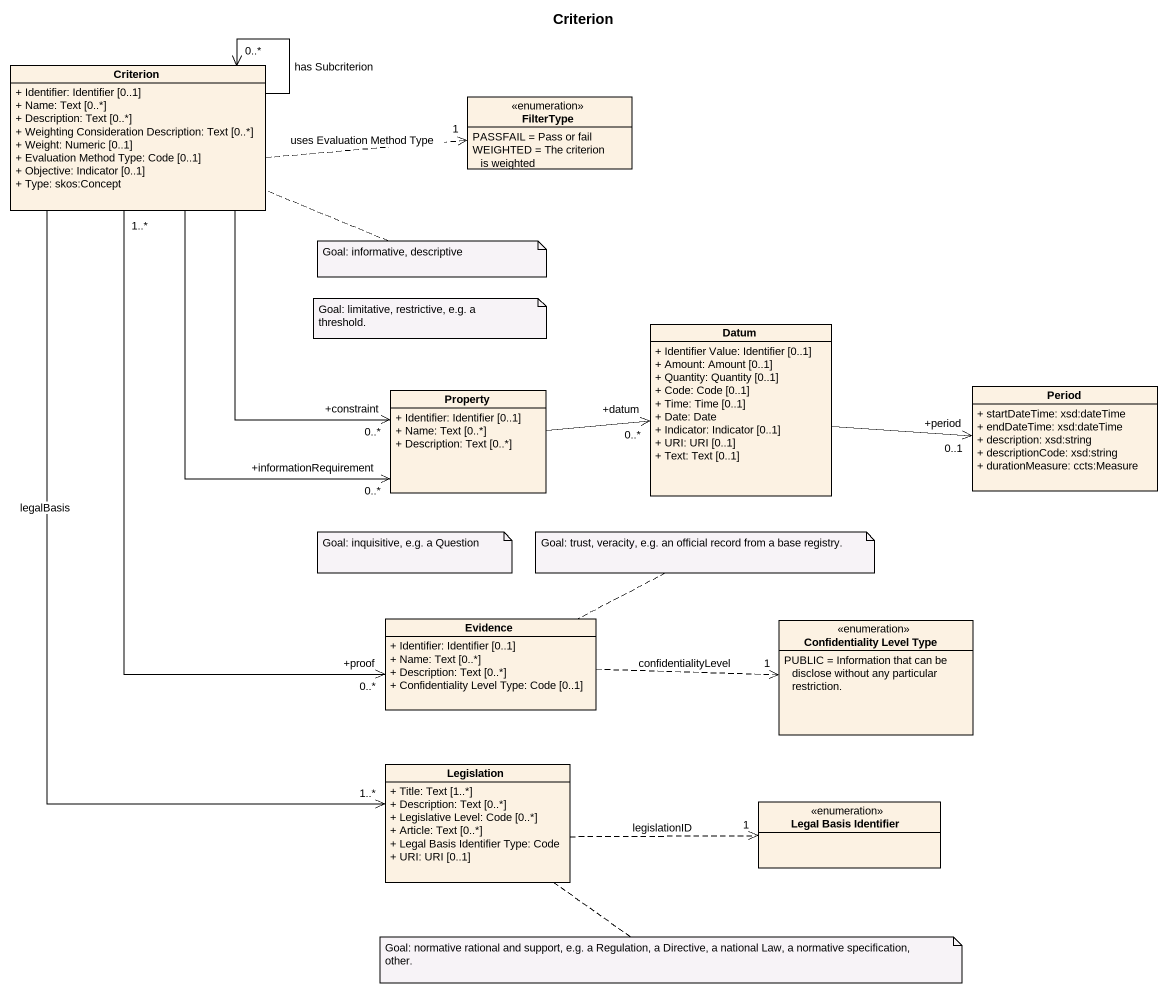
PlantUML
@startuml
title Criterion
hide circle
hide empty members
skinparam classAttributeIconSize 0
class Criterion {
  + Identifier: Identifier [0..1]
  + Name: Text [0..*]
  + Description: Text [0..*]
  + Weighting Consideration Description: Text [0..*]
  + Weight: Numeric [0..1]
  + Evaluation Method Type: Code [0..1]
  + Objective: Indicator [0..1]
  + Type: skos:Concept
}
enum FilterType {
  PASSFAIL = Pass or fail
  WEIGHTED = The criterion is weighted
}
class Datum {
  + Identifier Value: Identifier [0..1]
  + Amount: Amount [0..1]
  + Quantity: Quantity [0..1]
  + Code: Code [0..1]
  + Time: Time [0..1]
  + Date: Date
  + Indicator: Indicator [0..1]
  + URI: URI [0..1]
  + Text: Text [0..1]
}
class Property {
  + Identifier: Identifier [0..1]
  + Name: Text [0..*]
  + Description: Text [0..*]
}
class Period {
  + startDateTime: xsd:dateTime
  + endDateTime: xsd:dateTime
  + description: xsd:string
  + descriptionCode: xsd:string
  + durationMeasure: ccts:Measure
}
class Evidence {
  + Identifier: Identifier [0..1]
  + Name: Text [0..*]
  + Description: Text [0..*]
  + Confidentiality Level Type: Code [0..1]
}
enum "Confidentiality Level Type" as Confidentiality_Level_Type {
  PUBLIC = Information that can be disclose without any particular restriction.
}
class Legislation {
  + Title: Text [1..*]
  + Description: Text [0..*]
  + Legislative Level: Code [0..*]
  + Article: Text [0..*]
  + Legal Basis Identifier Type: Code
  + URI: URI [0..1]
}
enum "LegaI Basis Identifier" as LegaI_Basis_Identifier
Criterion --> "0..*" Criterion : has Subcriterion
Criterion .right.> "1" FilterType : uses Evaluation Method Type
Criterion --> "+constraint\n0..*" Property
Criterion --> "+informationRequirement\n0..*" Property
Criterion "1..*" --> "+proof\n0..*" Evidence
Criterion --> "1..*" Legislation : legalBasis
Datum -right-> "+period\n0..1" Period
Property -right-> "+datum\n0..*" Datum
Evidence .right.> "1" Confidentiality_Level_Type : confidentialityLevel
Legislation .right.> "1" LegaI_Basis_Identifier : legislationID
note right of Criterion : Goal: informative, descriptive
note as N2
  Goal: limitative, restrictive, e.g. a threshold.
end note
note as N3
  Goal: inquisitive, e.g. a Question
end note
note right of Evidence : Goal: trust, veracity, e.g. an official record from a base registry.
note bottom of Legislation : Goal: normative rational and support, e.g. a Regulation, a Directive, a national Law, a normative specification, other.
@enduml
